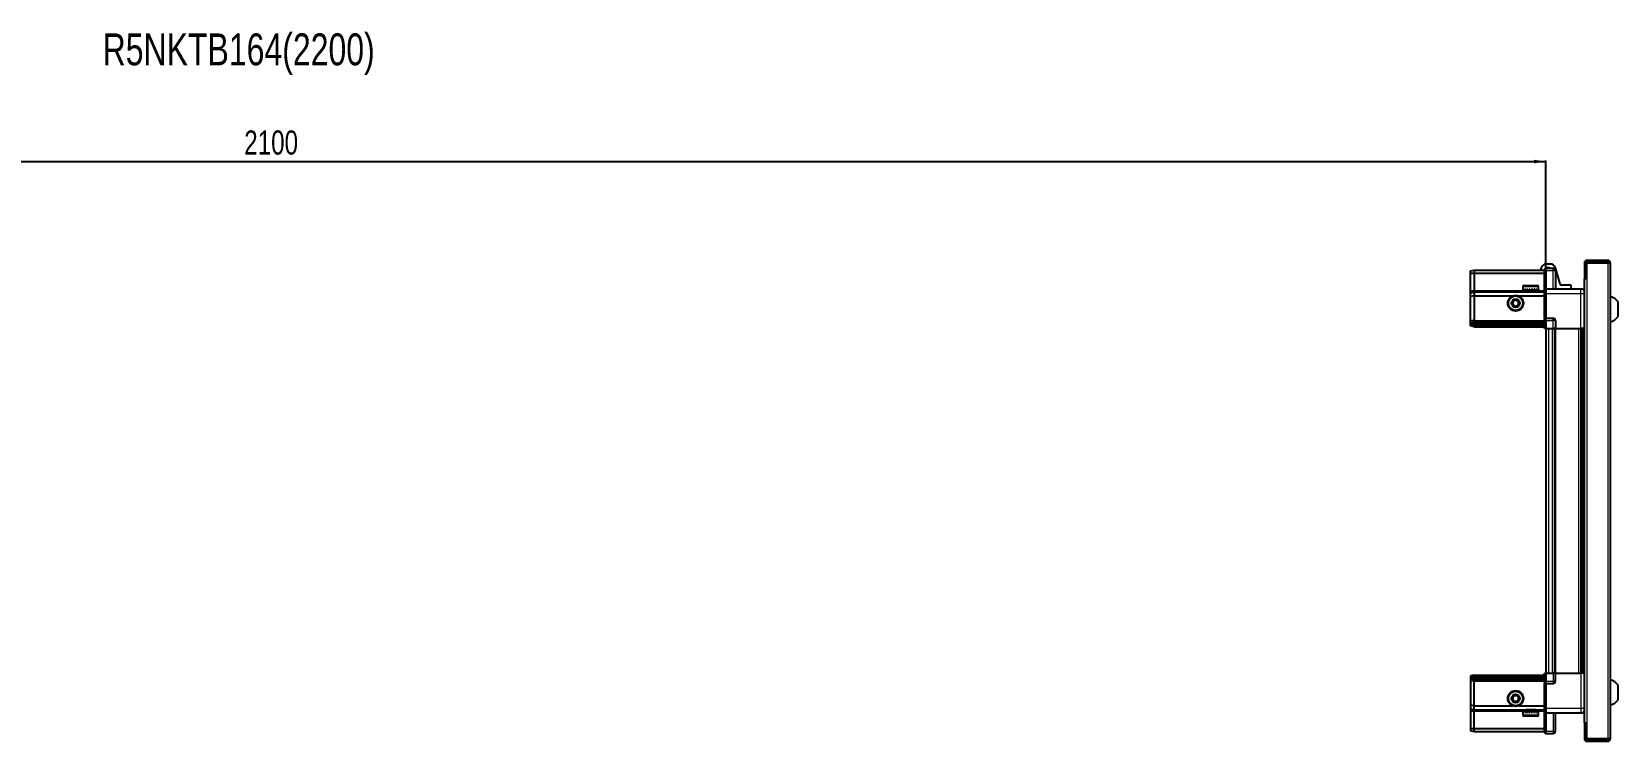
# Model space of a CAD drawing. Header units: millimetres. Extents: x 1132 to 7229, y -1242 to 1836.
# Drawn here: x 4036 to 5352, y 1248 to 1836 of the extents above; entities that cross this region are included whole.
import ezdxf

# ---------------------------------------------------------------- set-up
doc = ezdxf.new("R2010")
doc.units = ezdxf.units.MM
doc.layers.add('FORMAT', color=7, linetype='Continuous')
doc.styles.add('SLDTEXTSTYLE0', font='TXT', dxfattribs={"width": 0.75})
doc.dimstyles.new('SLDDIMSTYLE0', dxfattribs={"dimtxt": 20, "dimasz": 10, "dimexe": 0, "dimexo": 0.0625, "dimgap": 5, "dimtad": 2, "dimdec": 1, "dimrnd": 1e-09, "dimzin": 12, "dimdsep": 46, "dimtxsty": 'SLDTEXTSTYLE0', "dimsah": 1, "dimcen": 0.09, "dimadec": 0, "dimazin": 3, "dimtfac": 1, "dimtofl": 0, "dimtmove": 0, "dimatfit": 3, "dimfxl": 0, "dimfrac": 2, "dimtolj": 1, "dimtzin": 12, "dimarcsym": 0})

# ---------------------------------------------------------------- blocks, each defined once
blk = doc.blocks.new('_D_5')
at = {"layer": 'FORMAT'}
for p, q in [((3192.1, 1590.1), (3192.1, 1729.6)), ((3192.1, 1728.6), (5292.1, 1728.6)), ((5292.1, 1590.1), (5292.1, 1729.6))]:
    blk.add_line(p, q, dxfattribs=at)
for points in [[(3192.1, 1728.6), (3202.1, 1727.1), (3202.1, 1730.1)], [(5292.1, 1728.6), (5282.1, 1730.1), (5282.1, 1727.1)]]:
    blk.add_solid(points, dxfattribs=at)
at = {"layer": 'FORMAT', "insert": (4212.6, 1754.4), "char_height": 20, "attachment_point": 1, "style": 'SLDTEXTSTYLE0'}
blk.add_mtext('2100', dxfattribs=at)

msp = doc.modelspace()

# ---------------------------------------------------------------- linework, layer by layer
at = {"color": 7, "linetype": 'Continuous', "lineweight": 25}
for p, q in [((5343.36, 1646.6), (5326.06, 1646.6)), ((5343.36, 1645.1), (5326.06, 1645.1)), ((5343.36, 1645.1), (5343.36, 1646.6)), ((5229.46, 1637.8), (5232.46, 1638.6)), ((5229.46, 1635.95), (5229.46, 1637.8)), ((5229.46, 1635.95), (5232.46, 1636.1)), ((5229.46, 1621.6), (5229.46, 1635.95)), ((5232.46, 1638.6), (5232.46, 1636.1)), ((5232.46, 1638.6), (5290.76, 1638.6)), ((5232.46, 1636.1), (5232.46, 1621.6)), ((5232.46, 1636.1), (5290.76, 1636.1)), ((5288.09, 1640.34), (5287.59, 1638.6)), ((5291.62, 1640.1), (5290.76, 1639.6)), ((5290.76, 1639.6), (5290.76, 1638.1)), ((5290.76, 1623.3), (5290.76, 1638.1)), ((5291.96, 1640.1), (5291.62, 1640.1)), ((5291.96, 1638.1), (5291.96, 1640.1)), ((5291.96, 1640.1), (5297.96, 1640.1)), ((5291.96, 1638.1), (5291.96, 1623.3)), ((5295.64, 1643.6), (5292.42, 1643.6)), ((5299.96, 1638.1), (5299.96, 1623.1)), ((5303.74, 1627.19), (5299.97, 1640.34)), ((5323.86, 1631.6), (5323.86, 1262.6)), ((5323.86, 1631.6), (5325.96, 1631.6)), ((5323.96, 1644.5), (5323.96, 1632.1)), ((5323.96, 1632.1), (5325.46, 1632.1)), ((5325.46, 1644.5), (5325.46, 1632.1)), ((5325.96, 1631.6), (5325.96, 1644.5)), ((5325.96, 1644.5), (5343.36, 1644.5)), ((5343.36, 1644.5), (5345.46, 1644.5)), ((5345.46, 1644.5), (5345.46, 1249.7)), ((5229.46, 1619.8), (5229.46, 1621.6)), ((5229.46, 1619.8), (5232.46, 1620.6)), ((5229.46, 1616.77), (5229.46, 1619.8)), ((5232.46, 1621.6), (5232.46, 1620.6)), ((5232.46, 1620.6), (5232.46, 1617.1)), ((5232.46, 1620.6), (5290.76, 1620.6)), ((5272.96, 1625), (5272.96, 1622.1)), ((5272.96, 1622.1), (5272.99, 1622.1)), ((5273.11, 1622.6), (5272.99, 1622.6)), ((5272.99, 1622.6), (5272.99, 1622.1)), ((5272.99, 1622.1), (5273.11, 1622.1)), ((5273.11, 1622.6), (5273.11, 1622.1)), ((5273.11, 1622.1), (5273.52, 1622.1)), ((5273.86, 1622.6), (5273.52, 1622.6)), ((5273.52, 1622.6), (5273.52, 1622.1)), ((5273.52, 1622.1), (5273.86, 1622.1)), ((5273.76, 1625.8), (5285.16, 1625.8)), ((5273.86, 1622.6), (5273.86, 1622.1)), ((5273.86, 1622.1), (5274.64, 1622.1)), ((5275.16, 1622.6), (5274.64, 1622.6)), ((5274.64, 1622.6), (5274.64, 1622.1)), ((5274.64, 1622.1), (5275.16, 1622.1)), ((5275.06, 1622.1), (5275.06, 1622)), ((5275.06, 1622), (5283.86, 1622)), ((5275.16, 1622.6), (5275.16, 1622.1)), ((5275.16, 1622.1), (5276.22, 1622.1)), ((5275.46, 1621.6), (5276.15, 1621.12)), ((5275.46, 1621.6), (5283.46, 1621.6)), ((5276.15, 1621.12), (5275.46, 1620.64)), ((5275.46, 1620.64), (5275.46, 1620.6)), ((5275.46, 1620.64), (5283.46, 1620.64)), ((5276.15, 1621.12), (5282.77, 1621.12)), ((5276.88, 1622.6), (5276.22, 1622.6)), ((5276.22, 1622.6), (5276.22, 1622.1)), ((5276.22, 1622.1), (5276.88, 1622.1)), ((5276.88, 1622.6), (5276.88, 1622.1)), ((5276.88, 1622.1), (5278.12, 1622.1)), ((5278.85, 1622.6), (5278.12, 1622.6)), ((5278.12, 1622.6), (5278.12, 1622.1)), ((5278.12, 1622.1), (5278.55, 1622.1)), ((5278.55, 1622.6), (5278.55, 1622.1)), ((5278.85, 1622.6), (5278.85, 1622.1)), ((5278.85, 1622.1), (5280.15, 1622.1)), ((5280.88, 1622.6), (5280.15, 1622.6)), ((5280.15, 1622.6), (5280.15, 1622.1)), ((5280.42, 1622.6), (5280.42, 1622.1)), ((5280.42, 1622.1), (5280.88, 1622.1)), ((5280.88, 1622.6), (5280.88, 1622.1)), ((5280.88, 1622.1), (5282.11, 1622.1)), ((5282.77, 1622.6), (5282.11, 1622.6)), ((5282.11, 1622.6), (5282.11, 1622.1)), ((5282.11, 1622.1), (5282.77, 1622.1)), ((5282.77, 1622.6), (5282.77, 1622.1)), ((5282.77, 1622.1), (5283.82, 1622.1)), ((5282.77, 1621.12), (5283.46, 1621.6)), ((5283.46, 1620.64), (5282.77, 1621.12)), ((5283.46, 1620.6), (5283.46, 1620.64)), ((5284.34, 1622.6), (5283.82, 1622.6)), ((5283.82, 1622.6), (5283.82, 1622.1)), ((5283.82, 1622.1), (5284.34, 1622.1)), ((5283.86, 1622), (5283.86, 1622.1)), ((5284.34, 1622.6), (5284.34, 1622.1)), ((5284.34, 1622.1), (5285.09, 1622.1)), ((5285.42, 1622.6), (5285.09, 1622.6)), ((5285.09, 1622.6), (5285.09, 1622.1)), ((5285.09, 1622.1), (5285.42, 1622.1)), ((5285.42, 1622.6), (5285.42, 1622.1)), ((5285.42, 1622.1), (5285.82, 1622.1)), ((5285.93, 1622.6), (5285.82, 1622.6)), ((5285.82, 1622.6), (5285.82, 1622.1)), ((5285.82, 1622.1), (5285.93, 1622.1)), ((5285.93, 1622.6), (5285.93, 1622.1)), ((5285.93, 1622.1), (5285.96, 1622.1)), ((5285.96, 1622.1), (5285.96, 1625)), ((5290.76, 1623.1), (5290.76, 1623.3)), ((5291.96, 1623.1), (5290.76, 1623.1)), ((5290.76, 1619.1), (5290.76, 1623.1)), ((5290.76, 1598.8), (5290.76, 1619.1)), ((5291.96, 1623.3), (5291.96, 1623.1)), ((5291.96, 1623.1), (5291.96, 1619.1)), ((5291.96, 1623.1), (5320.96, 1623.1)), ((5291.96, 1619.1), (5291.96, 1598.8)), ((5312.91, 1626.1), (5305.18, 1626.1)), ((5312.91, 1623.1), (5312.91, 1626.1)), ((5232.46, 1617.1), (5229.46, 1616.77)), ((5229.46, 1596.6), (5229.46, 1616.77)), ((5232.46, 1617.1), (5232.46, 1596.6)), ((5232.46, 1617.1), (5264.46, 1617.1)), ((5269.46, 1617.1), (5290.76, 1617.1)), ((5352.06, 1600.1), (5352.06, 1612.1)), ((5229.46, 1594.8), (5229.46, 1596.6)), ((5232.46, 1595.6), (5229.46, 1594.8)), ((5229.46, 1594.06), (5229.46, 1594.8)), ((5232.46, 1594.6), (5229.46, 1594.06)), ((5229.46, 1593.56), (5229.46, 1594.06)), ((5232.46, 1593.1), (5229.46, 1593.56)), ((5229.46, 1592.41), (5229.46, 1593.56)), ((5232.46, 1591.6), (5229.46, 1592.41)), ((5232.46, 1596.6), (5232.46, 1595.6)), ((5232.46, 1595.6), (5232.46, 1594.6)), ((5232.46, 1595.6), (5290.76, 1595.6)), ((5232.46, 1594.6), (5290.76, 1594.6)), ((5232.46, 1594.6), (5232.46, 1593.1)), ((5232.46, 1593.1), (5232.46, 1591.6)), ((5232.46, 1593.1), (5290.76, 1593.1)), ((5290.76, 1598.6), (5290.76, 1598.8)), ((5291.96, 1598.6), (5290.76, 1598.6)), ((5290.76, 1598.6), (5290.76, 1597.93)), ((5290.76, 1590.1), (5290.76, 1597.93)), ((5291.62, 1596.6), (5291.62, 1590.1)), ((5291.96, 1598.8), (5291.96, 1598.6)), ((5291.96, 1596.6), (5291.96, 1598.6)), ((5291.96, 1596.6), (5291.96, 1598.6)), ((5291.96, 1598.6), (5297.96, 1598.6)), ((5291.96, 1596.6), (5291.96, 1590.1)), ((5299.96, 1596.6), (5299.96, 1590.1)), ((5232.46, 1591.6), (5290.76, 1591.6)), ((5291.62, 1590.1), (5290.76, 1590.1)), ((5291.96, 1590.1), (5291.62, 1590.1)), ((5291.96, 1590.1), (5297.96, 1590.1)), ((5292.11, 1590.1), (5292.11, 1304.1)), ((5299.96, 1590.1), (5297.96, 1590.1)), ((5299.31, 1590.1), (5299.31, 1304.1)), ((5299.96, 1590.1), (5320.96, 1590.1)), ((5321.98, 1304.1), (5321.98, 1590.1)), ((5322.02, 1304.1), (5322.02, 1590.1)), ((5323.81, 1590.1), (5323.81, 1304.1)), ((5232.46, 1302.6), (5229.46, 1301.8)), ((5232.46, 1301.1), (5232.46, 1302.6)), ((5232.46, 1302.6), (5290.76, 1302.6)), ((5290.76, 1296.28), (5290.76, 1304.1)), ((5290.76, 1304.1), (5291.62, 1304.1)), ((5291.62, 1304.1), (5291.62, 1304.1)), ((5291.62, 1304.1), (5291.62, 1297.6)), ((5291.96, 1304.1), (5291.62, 1304.1)), ((5291.96, 1304.1), (5291.96, 1297.6)), ((5291.96, 1304.1), (5291.96, 1304.1)), ((5291.96, 1304.1), (5291.96, 1297.6)), ((5291.96, 1304.1), (5297.96, 1304.1)), ((5299.96, 1304.1), (5297.96, 1304.1)), ((5299.96, 1297.6), (5299.96, 1304.1)), ((5299.96, 1304.1), (5320.96, 1304.1)), ((5229.46, 1301.8), (5229.46, 1300.65)), ((5232.46, 1301.1), (5229.46, 1300.65)), ((5229.46, 1300.65), (5229.46, 1300.15)), ((5232.46, 1299.6), (5229.46, 1300.15)), ((5229.46, 1300.15), (5229.46, 1299.41)), ((5232.46, 1298.6), (5229.46, 1299.41)), ((5229.46, 1299.41), (5229.46, 1297.6)), ((5229.46, 1297.6), (5229.46, 1277.44)), ((5232.46, 1301.1), (5290.76, 1301.1)), ((5232.46, 1299.6), (5232.46, 1301.1)), ((5232.46, 1299.6), (5290.76, 1299.6)), ((5232.46, 1298.6), (5232.46, 1299.6)), ((5232.46, 1298.6), (5290.76, 1298.6)), ((5232.46, 1297.6), (5232.46, 1298.6)), ((5232.46, 1277.1), (5232.46, 1297.6)), ((5290.76, 1296.28), (5290.76, 1295.6)), ((5291.96, 1295.6), (5290.76, 1295.6)), ((5290.76, 1295.4), (5290.76, 1295.6)), ((5290.76, 1275.1), (5290.76, 1295.4)), ((5291.96, 1295.6), (5291.96, 1297.6)), ((5291.96, 1295.6), (5291.96, 1295.4)), ((5291.96, 1295.6), (5297.96, 1295.6)), ((5291.96, 1295.4), (5291.96, 1275.1)), ((5352.06, 1282.1), (5352.06, 1294.1)), ((5232.46, 1277.1), (5229.46, 1277.44)), ((5229.46, 1277.44), (5229.46, 1274.41)), ((5232.46, 1277.1), (5264.46, 1277.1)), ((5232.46, 1273.6), (5232.46, 1277.1)), ((5269.46, 1277.1), (5290.76, 1277.1)), ((5229.46, 1274.41), (5232.46, 1273.6)), ((5229.46, 1274.41), (5229.46, 1272.6)), ((5229.46, 1272.6), (5229.46, 1258.26)), ((5232.46, 1273.6), (5290.76, 1273.6)), ((5232.46, 1272.6), (5232.46, 1273.6)), ((5232.46, 1258.1), (5232.46, 1272.6)), ((5272.96, 1272.1), (5272.96, 1269.2)), ((5272.98, 1272.1), (5272.96, 1272.1)), ((5272.98, 1271.6), (5272.98, 1272.1)), ((5273.07, 1272.1), (5272.98, 1272.1)), ((5272.98, 1271.6), (5273.07, 1271.6)), ((5273.07, 1271.6), (5273.07, 1272.1)), ((5273.45, 1272.1), (5273.07, 1272.1)), ((5273.45, 1271.6), (5273.45, 1272.1)), ((5273.76, 1272.1), (5273.45, 1272.1)), ((5273.45, 1271.6), (5273.76, 1271.6)), ((5273.76, 1271.6), (5273.76, 1272.1)), ((5274.5, 1272.1), (5273.76, 1272.1)), ((5285.16, 1268.4), (5273.76, 1268.4)), ((5274.5, 1271.6), (5274.5, 1272.1)), ((5275.01, 1272.1), (5274.5, 1272.1)), ((5274.5, 1271.6), (5275.01, 1271.6)), ((5275.01, 1271.6), (5275.01, 1272.1)), ((5276.05, 1272.1), (5275.01, 1272.1)), ((5275.06, 1272.2), (5275.06, 1272.1)), ((5283.86, 1272.2), (5275.06, 1272.2)), ((5275.46, 1273.6), (5275.46, 1273.57)), ((5275.46, 1273.57), (5276.15, 1273.09)), ((5283.46, 1273.57), (5275.46, 1273.57)), ((5276.15, 1273.09), (5275.46, 1272.6)), ((5283.46, 1272.6), (5275.46, 1272.6)), ((5276.05, 1271.6), (5276.05, 1272.1)), ((5276.7, 1272.1), (5276.05, 1272.1)), ((5276.05, 1271.6), (5276.7, 1271.6)), ((5282.77, 1273.09), (5276.15, 1273.09)), ((5276.7, 1271.6), (5276.7, 1272.1)), ((5277.92, 1272.1), (5276.7, 1272.1)), ((5277.92, 1271.6), (5277.92, 1272.1)), ((5278.42, 1272.1), (5277.92, 1272.1)), ((5277.92, 1271.6), (5278.65, 1271.6)), ((5278.42, 1271.6), (5278.42, 1272.1)), ((5278.65, 1271.6), (5278.65, 1272.1)), ((5279.95, 1272.1), (5278.65, 1272.1)), ((5279.95, 1271.6), (5279.95, 1272.1)), ((5279.95, 1271.6), (5280.68, 1271.6)), ((5280.29, 1271.6), (5280.29, 1272.1)), ((5280.68, 1272.1), (5280.29, 1272.1)), ((5280.68, 1271.6), (5280.68, 1272.1)), ((5281.93, 1272.1), (5280.68, 1272.1)), ((5281.93, 1271.6), (5281.93, 1272.1)), ((5282.59, 1272.1), (5281.93, 1272.1)), ((5281.93, 1271.6), (5282.59, 1271.6)), ((5282.59, 1271.6), (5282.59, 1272.1)), ((5283.67, 1272.1), (5282.59, 1272.1)), ((5282.77, 1273.09), (5283.46, 1273.57)), ((5283.46, 1272.6), (5282.77, 1273.09)), ((5283.46, 1273.57), (5283.46, 1273.6)), ((5283.67, 1271.6), (5283.67, 1272.1)), ((5284.2, 1272.1), (5283.67, 1272.1)), ((5283.67, 1271.6), (5284.2, 1271.6)), ((5283.86, 1272.1), (5283.86, 1272.2)), ((5284.2, 1271.6), (5284.2, 1272.1)), ((5284.99, 1272.1), (5284.2, 1272.1)), ((5284.99, 1271.6), (5284.99, 1272.1)), ((5285.34, 1272.1), (5284.99, 1272.1)), ((5284.99, 1271.6), (5285.34, 1271.6)), ((5285.34, 1271.6), (5285.34, 1272.1)), ((5285.77, 1272.1), (5285.34, 1272.1)), ((5285.77, 1271.6), (5285.77, 1272.1)), ((5285.91, 1272.1), (5285.77, 1272.1)), ((5285.77, 1271.6), (5285.91, 1271.6)), ((5285.91, 1271.6), (5285.91, 1272.1)), ((5285.96, 1272.1), (5285.91, 1272.1)), ((5285.96, 1269.2), (5285.96, 1272.1)), ((5290.76, 1271.1), (5290.76, 1275.1)), ((5291.96, 1271.1), (5290.76, 1271.1)), ((5290.76, 1270.9), (5290.76, 1271.1)), ((5290.76, 1256.1), (5290.76, 1270.9)), ((5291.96, 1275.1), (5291.96, 1271.1)), ((5291.96, 1271.1), (5291.96, 1270.9)), ((5291.96, 1271.1), (5320.96, 1271.1)), ((5291.96, 1270.9), (5291.96, 1256.1)), ((5291.96, 1270.9), (5291.96, 1256.1)), ((5299.96, 1256.1), (5299.96, 1271.1)), ((5229.46, 1258.26), (5232.46, 1258.1)), ((5229.46, 1258.26), (5229.46, 1256.41)), ((5229.46, 1256.41), (5232.46, 1255.6)), ((5232.46, 1258.1), (5290.76, 1258.1)), ((5232.46, 1255.6), (5232.46, 1258.1)), ((5232.46, 1255.6), (5290.76, 1255.6)), ((5290.76, 1256.1), (5290.76, 1254.6)), ((5290.76, 1254.6), (5291.62, 1254.1)), ((5291.96, 1254.1), (5291.62, 1254.1)), ((5291.96, 1254.1), (5291.96, 1256.1)), ((5291.96, 1254.1), (5297.96, 1254.1)), ((5325.96, 1262.6), (5323.86, 1262.6)), ((5323.96, 1262.1), (5323.96, 1249.7)), ((5323.96, 1262.1), (5325.46, 1262.1)), ((5325.46, 1262.1), (5325.46, 1249.7)), ((5325.96, 1249.7), (5325.96, 1262.6)), ((5343.36, 1249.7), (5325.96, 1249.7)), ((5326.06, 1249.1), (5343.36, 1249.1)), ((5326.06, 1247.6), (5343.36, 1247.6)), ((5345.46, 1249.7), (5343.36, 1249.7)), ((5343.36, 1249.1), (5343.36, 1247.6))]:
    msp.add_line(p, q, dxfattribs=at)
at = {"color": 8, "linetype": 'Continuous', "lineweight": 18}
for p, q in [((5326.06, 1645.1), (5326.06, 1646.6)), ((5291.96, 1638.1), (5290.76, 1638.1)), ((5291.96, 1638.1), (5297.96, 1638.1)), ((5297.96, 1638.1), (5297.96, 1640.1)), ((5297.96, 1623.1), (5297.96, 1638.1)), ((5297.96, 1638.1), (5299.96, 1638.1)), ((5325.46, 1644.5), (5323.96, 1644.5)), ((5325.96, 1631.6), (5325.96, 1262.6)), ((5343.36, 1644.5), (5343.36, 1249.7)), ((5229.46, 1621.6), (5232.46, 1621.6)), ((5232.46, 1621.6), (5275.46, 1621.6)), ((5272.96, 1625), (5285.96, 1625)), ((5283.46, 1621.6), (5290.76, 1621.6)), ((5290.76, 1623.3), (5291.96, 1623.3)), ((5291.96, 1619.1), (5290.76, 1619.1)), ((5291.96, 1619.1), (5320.96, 1619.1)), ((5320.96, 1590.1), (5320.96, 1619.1)), ((5232.46, 1596.6), (5229.46, 1596.6)), ((5232.46, 1596.6), (5290.76, 1596.6)), ((5290.76, 1598.8), (5291.96, 1598.8)), ((5291.96, 1596.6), (5291.62, 1596.6)), ((5291.96, 1596.6), (5297.96, 1596.6)), ((5297.96, 1596.6), (5297.96, 1598.6)), ((5297.96, 1590.1), (5297.96, 1596.6)), ((5299.96, 1596.6), (5297.96, 1596.6)), ((5294.11, 1590.1), (5294.11, 1304.1)), ((5297.31, 1590.1), (5297.31, 1304.1)), ((5299.96, 1590.1), (5299.96, 1304.1)), ((5319.36, 1304.1), (5319.36, 1590.1)), ((5320.77, 1590.1), (5320.77, 1304.1)), ((5323.22, 1304.1), (5323.22, 1590.1)), ((5291.96, 1304.1), (5291.62, 1304.1)), ((5297.96, 1304.1), (5297.96, 1297.6)), ((5320.96, 1304.1), (5320.96, 1275.1)), ((5232.46, 1297.6), (5229.46, 1297.6)), ((5232.46, 1297.6), (5290.76, 1297.6)), ((5291.96, 1295.4), (5290.76, 1295.4)), ((5291.96, 1297.6), (5291.62, 1297.6)), ((5291.96, 1297.6), (5297.96, 1297.6)), ((5299.96, 1297.6), (5297.96, 1297.6)), ((5297.96, 1297.6), (5297.96, 1295.6)), ((5229.46, 1272.6), (5232.46, 1272.6)), ((5232.46, 1272.6), (5275.46, 1272.6)), ((5285.96, 1269.2), (5272.96, 1269.2)), ((5283.46, 1272.6), (5290.76, 1272.6)), ((5291.96, 1275.1), (5290.76, 1275.1)), ((5291.96, 1270.9), (5290.76, 1270.9)), ((5291.96, 1275.1), (5320.96, 1275.1)), ((5297.96, 1271.1), (5297.96, 1256.1)), ((5291.96, 1256.1), (5290.76, 1256.1)), ((5291.96, 1256.1), (5297.96, 1256.1)), ((5297.96, 1256.1), (5299.96, 1256.1)), ((5297.96, 1256.1), (5297.96, 1254.1)), ((5325.46, 1249.7), (5323.96, 1249.7)), ((5326.06, 1249.1), (5326.06, 1247.6))]:
    msp.add_line(p, q, dxfattribs=at)
at = {"color": 7, "linetype": 'Continuous', "lineweight": 25}
for centre, radius in [((5266.96, 1611.1), 6.5), ((5266.96, 1611.1), 3.46), ((5266.96, 1283.1), 6.5), ((5266.96, 1283.1), 3.46)]:
    msp.add_circle(centre, radius, dxfattribs=at)
at = {"color": 8, "linetype": 'Continuous', "lineweight": 18}
for centre in [(5266.96, 1611.1), (5266.96, 1283.1)]:
    msp.add_circle(centre, 5.7, dxfattribs=at)
at = {"color": 7, "linetype": 'Continuous', "lineweight": 25}
for centre, radius, start, end in [((5326.06, 1644.5), 2.1, 90, 180), ((5326.06, 1644.5), 0.6, 90, 180), ((5343.36, 1644.5), 2.1, 0, 90), ((5343.36, 1644.5), 0.6, 0, 90), ((5292.42, 1639.1), 4.5, 90, 164), ((5294.01, 1638.7), 1.9, 47.4631, 132.5369), ((5295.64, 1639.1), 4.5, 16, 90), ((5297.96, 1638.1), 2, 0, 90), ((5273.76, 1625), 0.8, 90, 180), ((5275.06, 1621.6), 0.4, 0, 90), ((5283.86, 1621.6), 0.4, 90, 180), ((5285.16, 1625), 0.8, 0, 90), ((5305.18, 1627.6), 1.5, 196, 270), ((5266.96, 1611.1), 2.5, 120.74103, 180.74103), ((5266.96, 1611.1), 2.5, 180.74103, 240.74103), ((5266.96, 1611.1), 2.5, 60.74103, 120.74103), ((5266.96, 1611.1), 2.5, 240.74103, 300.74103), ((5266.96, 1611.1), 2.5, 0.74103, 60.74103), ((5266.96, 1611.1), 2.5, 300.74103, 0.74103), ((5342.43, 1605.08), 11.91, 36.1266, 75.29965), ((5297.96, 1596.6), 2, 0, 90), ((5342.43, 1607.13), 11.91, 284.70035, 323.8734), ((5297.96, 1297.6), 2, 270, 0), ((5342.43, 1287.08), 11.91, 36.1266, 75.29965), ((5266.96, 1283.1), 2.5, 155.91157, 215.91157), ((5266.96, 1283.1), 2.5, 95.91157, 155.91157), ((5266.96, 1283.1), 2.5, 215.91157, 275.91157), ((5266.96, 1283.1), 2.5, 35.91157, 95.91157), ((5266.96, 1283.1), 2.5, 275.91157, 335.91157), ((5266.96, 1283.1), 2.5, 335.91157, 35.91157), ((5342.43, 1289.13), 11.91, 284.70035, 323.8734), ((5273.76, 1269.2), 0.8, 180, 270), ((5275.06, 1272.6), 0.4, 270, 0), ((5283.86, 1272.6), 0.4, 180, 270), ((5285.16, 1269.2), 0.8, 270, 0), ((5297.96, 1256.1), 2, 270, 0), ((5326.06, 1249.7), 2.1, 180, 270), ((5326.06, 1249.7), 0.6, 180, 270), ((5343.36, 1249.7), 2.1, 270, 0), ((5343.36, 1249.7), 0.6, 270, 0)]:
    msp.add_arc(centre, radius, start, end, dxfattribs=at)
for centre, start_param, end_param in [((5288.16, 1596.6), 0, 0.7227342), ((5288.16, 1297.6), 5.5604511, 6.2831853)]:
    msp.add_ellipse(centre, major_axis=(3.46, 0), ratio=0.5773503, start_param=start_param, end_param=end_param, dxfattribs=at)
for points, knots in [([(5320.96, 1623.1), (5321.4, 1623.06), (5322.08, 1622.99), (5322.89, 1622.55), (5323.44, 1622.11), (5323.72, 1621.74), (5323.86, 1621.56)], [0, 0, 0, 0, 0.38429816, 0.59117259, 0.8024372, 1, 1, 1, 1]), ([(5264.44, 1612.52), (5264.88, 1612.78), (5265.71, 1613.27), (5266.54, 1613.76), (5266.92, 1613.99)], [0, 0, 0, 0, 0.5346859, 1, 1, 1, 1]), ([(5264.48, 1609.63), (5264.47, 1609.75), (5264.47, 1610.35), (5264.45, 1611.35), (5264.44, 1612.17), (5264.44, 1612.52)], [0, 0, 0, 0, 0.1331247, 0.6370994, 1, 1, 1, 1]), ([(5266.99, 1608.22), (5266.54, 1608.47), (5265.7, 1608.94), (5264.87, 1609.41), (5264.48, 1609.63)], [0, 0, 0, 0, 0.5346859, 1, 1, 1, 1]), ([(5266.92, 1613.99), (5267.37, 1613.74), (5268.21, 1613.27), (5269.05, 1612.8), (5269.44, 1612.58)], [0, 0, 0, 0, 0.5346859, 1, 1, 1, 1]), ([(5269.48, 1609.69), (5269.03, 1609.43), (5268.2, 1608.94), (5267.38, 1608.45), (5266.99, 1608.22)], [0, 0, 0, 0, 0.5346859, 1, 1, 1, 1]), ([(5269.44, 1612.58), (5269.44, 1612.24), (5269.45, 1611.41), (5269.47, 1610.42), (5269.47, 1609.82), (5269.48, 1609.69)], [0, 0, 0, 0, 0.3629006, 0.8668753, 1, 1, 1, 1]), ([(5323.81, 1590.1), (5323.77, 1590.1), (5323.55, 1590.1), (5322.83, 1590.1), (5321.87, 1590.1), (5321.22, 1590.1), (5320.96, 1590.1)], [0, 0, 0, 0, 0.0717073, 0.4209791, 0.7702508, 1, 1, 1, 1]), ([(5323.81, 1304.1), (5323.77, 1304.1), (5323.55, 1304.1), (5322.83, 1304.1), (5321.87, 1304.1), (5321.22, 1304.1), (5320.96, 1304.1)], [0, 0, 0, 0, 0.0717073, 0.4209791, 0.7702508, 1, 1, 1, 1]), ([(5264.09, 1282.81), (5264.3, 1283.28), (5264.69, 1284.16), (5265.08, 1285.03), (5265.26, 1285.44)], [0, 0, 0, 0, 0.5346859, 1, 1, 1, 1]), ([(5265.78, 1280.47), (5265.48, 1280.89), (5264.91, 1281.67), (5264.35, 1282.45), (5264.09, 1282.81)], [0, 0, 0, 0, 0.5346859, 1, 1, 1, 1]), ([(5265.26, 1285.44), (5265.61, 1285.48), (5266.43, 1285.56), (5267.42, 1285.67), (5268.01, 1285.73), (5268.14, 1285.74)], [0, 0, 0, 0, 0.3629006, 0.8668753, 1, 1, 1, 1]), ([(5268.65, 1280.77), (5268.53, 1280.75), (5267.93, 1280.69), (5266.94, 1280.59), (5266.12, 1280.5), (5265.78, 1280.47)], [0, 0, 0, 0, 0.1331247, 0.6370994, 1, 1, 1, 1]), ([(5268.14, 1285.74), (5268.44, 1285.32), (5269, 1284.54), (5269.57, 1283.76), (5269.83, 1283.4)], [0, 0, 0, 0, 0.5346859, 1, 1, 1, 1]), ([(5269.83, 1283.4), (5269.62, 1282.93), (5269.22, 1282.05), (5268.83, 1281.17), (5268.65, 1280.77)], [0, 0, 0, 0, 0.5346859, 1, 1, 1, 1]), ([(5320.96, 1271.1), (5321.4, 1271.15), (5322.08, 1271.22), (5322.89, 1271.66), (5323.44, 1272.1), (5323.72, 1272.47), (5323.86, 1272.65)], [0, 0, 0, 0, 0.3842982, 0.5911726, 0.8024372, 1, 1, 1, 1])]:
    msp.add_open_spline(points, degree=3, knots=knots, dxfattribs=at)
at = {"color": 8, "linetype": 'Continuous', "lineweight": 18}
for points in [[(5320.96, 1619.1), (5320.96, 1619.63), (5320.96, 1620.68), (5320.96, 1622), (5320.96, 1622.92), (5320.96, 1623.04), (5320.96, 1623.1)], [(5320.96, 1275.1), (5320.96, 1274.58), (5320.96, 1273.53), (5320.96, 1272.21), (5320.96, 1271.28), (5320.96, 1271.16), (5320.96, 1271.1)]]:
    msp.add_open_spline(points, degree=3, dxfattribs=at)
for points in [[(5320.96, 1619.1), (5321.4, 1619.1), (5322.08, 1619.1), (5322.89, 1619.1), (5323.44, 1619.1), (5323.72, 1619.1), (5323.86, 1619.1)], [(5320.96, 1275.1), (5321.4, 1275.1), (5322.08, 1275.1), (5322.89, 1275.1), (5323.44, 1275.1), (5323.72, 1275.1), (5323.86, 1275.1)]]:
    msp.add_open_spline(points, degree=3, knots=[0, 0, 0, 0, 0.3842982, 0.5911726, 0.8024372, 1, 1, 1, 1], dxfattribs=at)

# ---------------------------------------------------------------- texts
at = {"layer": 'FORMAT', "insert": (4095.15, 1834.92), "char_height": 26.4583, "attachment_point": 1, "style": 'SLDTEXTSTYLE0'}
msp.add_mtext('R5NKTB164(2200)', dxfattribs=at)

# ---------------------------------------------------------------- dimensions: what is measured, and where the dimension line sits
at = {"layer": 'FORMAT'}
dim = msp.add_linear_dim(base=(5292.11, 1728.6), p1=(3192.11, 1590.1), p2=(5292.11, 1590.1), angle=0, dimstyle='SLDDIMSTYLE0', dxfattribs=at)
dim.commit()
dim.dimension.update_dxf_attribs({"geometry": '_D_5', "text_midpoint": (4242.11, 1728.6), "dimtype": 160})

doc.saveas('drawing.dxf')
